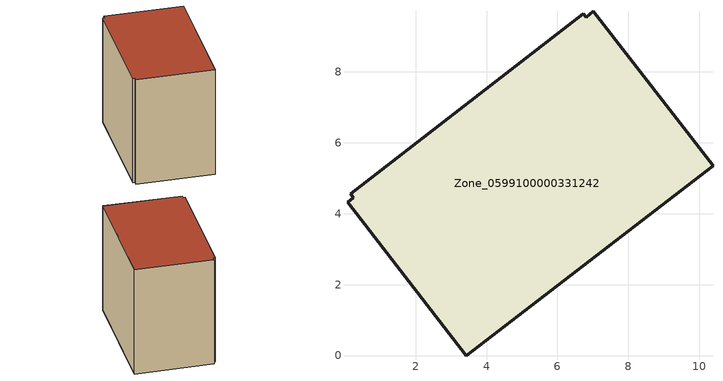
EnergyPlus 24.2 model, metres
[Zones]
Zone_0599100000331242
 floor ground (C_G): 10.39,5.36 3.43,0 0.08,4.33 0.24,4.46 0.17,4.56 6.73,9.64 6.81,9.55 7.01,9.71 z0.13
 wall outside (C_F): 3.43,0 10.39,5.36 7.01,9.71 6.81,9.55 6.73,9.64 0.17,4.56 0.24,4.46 0.08,4.33 3.43,0 z0.13:8.17
 roof outside (C_R): 7.01,9.71 6.81,9.55 6.73,9.64 0.17,4.56 0.24,4.46 0.08,4.33 3.43,0 10.39,5.36 z8.17
[BUILDING]
Pand.0599100000331242: North Axis=0; Terrain=City; Loads Convergence Tolerance Value=0.04; Temperature Convergence Tolerance Value=0.4; Solar Distribution=FullExterior; Maximum Number of Warmup Days=25; Minimum Number of Warmup Days=1
[Site:Location]
Rotterdam.The.Hague.AP_ZH_NLD Design_Conditions: Latitude=51.96; Longitude=4.45; Time Zone=1; Elevation=-4.5
[SITE:GROUNDTEMPERATURE:BUILDINGSURFACE]
18, 18, 18, 18, 18, 18, 18, 18, 18, 18, 18, 18
[MATERIAL] Thermal Absorptance=0.9; Solar Absorptance=0.7; Visible Absorptance=0.7
Name | Roughness | Thickness | Conductivity | Density | Specific Heat
G.TI.1975-1991 | MediumSmooth | 0.15 | 0.288461 | 540 | 1210
F.TI.1975-1991 | Rough | 0.3 | 0.230769 | 1920 | 840
R.TI.1975-1991 | MediumRough | 0.2 | 0.153846 | 1500 | 1000
[CONSTRUCTION]
C_G: G.TI.1975-1991
C_F: F.TI.1975-1991
C_R: R.TI.1975-1991
[ZONE]
Zone_0599100000331242: Type=1; Multiplier=1; Ceiling Height=Autocalculate; Volume=Autocalculate; Floor Area=autocalculate; Part of Total Floor Area=Yes
[ZONEINFILTRATION:DESIGNFLOWRATE]
Infil_Zone_0599100000331242: Zone or ZoneList or Space or SpaceList=Zone_0599100000331242; Schedule=AlwaysOn; Design Flow Rate Calculation Method=Flow/Area; Flow Rate per Floor Area=0.003; Constant Term Coefficient=1; Temperature Term Coefficient=0; Velocity Term Coefficient=0; Velocity Squared Term Coefficient=0
[HVACTEMPLATE:ZONE:IDEALLOADSAIRSYSTEM]
Zone_0599100000331242: Maximum Heating Supply Air Temperature=50; Minimum Cooling Supply Air Temperature=13; Maximum Heating Supply Air Humidity Ratio=0.0156; Minimum Cooling Supply Air Humidity Ratio=0.0077; Heating Limit=NoLimit; Cooling Limit=NoLimit; Dehumidification Control Type=ConstantSensibleHeatRatio; Cooling Sensible Heat Ratio=0.7; Dehumidification Setpoint=60; Humidification Control Type=None; Humidification Setpoint=30; Outdoor Air Method=None; Outdoor Air Flow Rate per Person=0.00944; Outdoor Air Flow Rate per Zone Floor Area=0; Outdoor Air Flow Rate per Zone=0; Demand Controlled Ventilation Type=None; Outdoor Air Economizer Type=NoEconomizer; Heat Recovery Type=None; Sensible Heat Recovery Effectiveness=0.7; Latent Heat Recovery Effectiveness=0.65
[ZONECONTROL:THERMOSTAT]
ThermostatControl_Zone_0599100000331242: Zone or ZoneList=Zone_0599100000331242; Control Type Schedule=DualSetpointControlType; Control 1=Thermostat_Zone_0599100000331242; Temperature Difference Between Cutout And Setpoint=0
[THERMOSTATSETPOINT:DUALSETPOINT]
Thermostat_Zone_0599100000331242: Heating Setpoint Temperature Schedule=HeatingSetpoint_Zone_0599100000331242; Cooling Setpoint Temperature Schedule=CoolingSetpoint_Zone_0599100000331242
[SCHEDULE:COMPACT]
HeatingSetpoint_Zone_0599100000331242: Through: 12/31, For: AllDays, Until: 24:00, 21
CoolingSetpoint_Zone_0599100000331242: Through: 12/31, For: AllDays, Until: 24:00, 24
DualSetpointControlType: Through: 12/31, For: AllDays, Until: 24:00, 4
AlwaysOn: Through: 12/31, For: AllDays, Until: 24:00, 1
